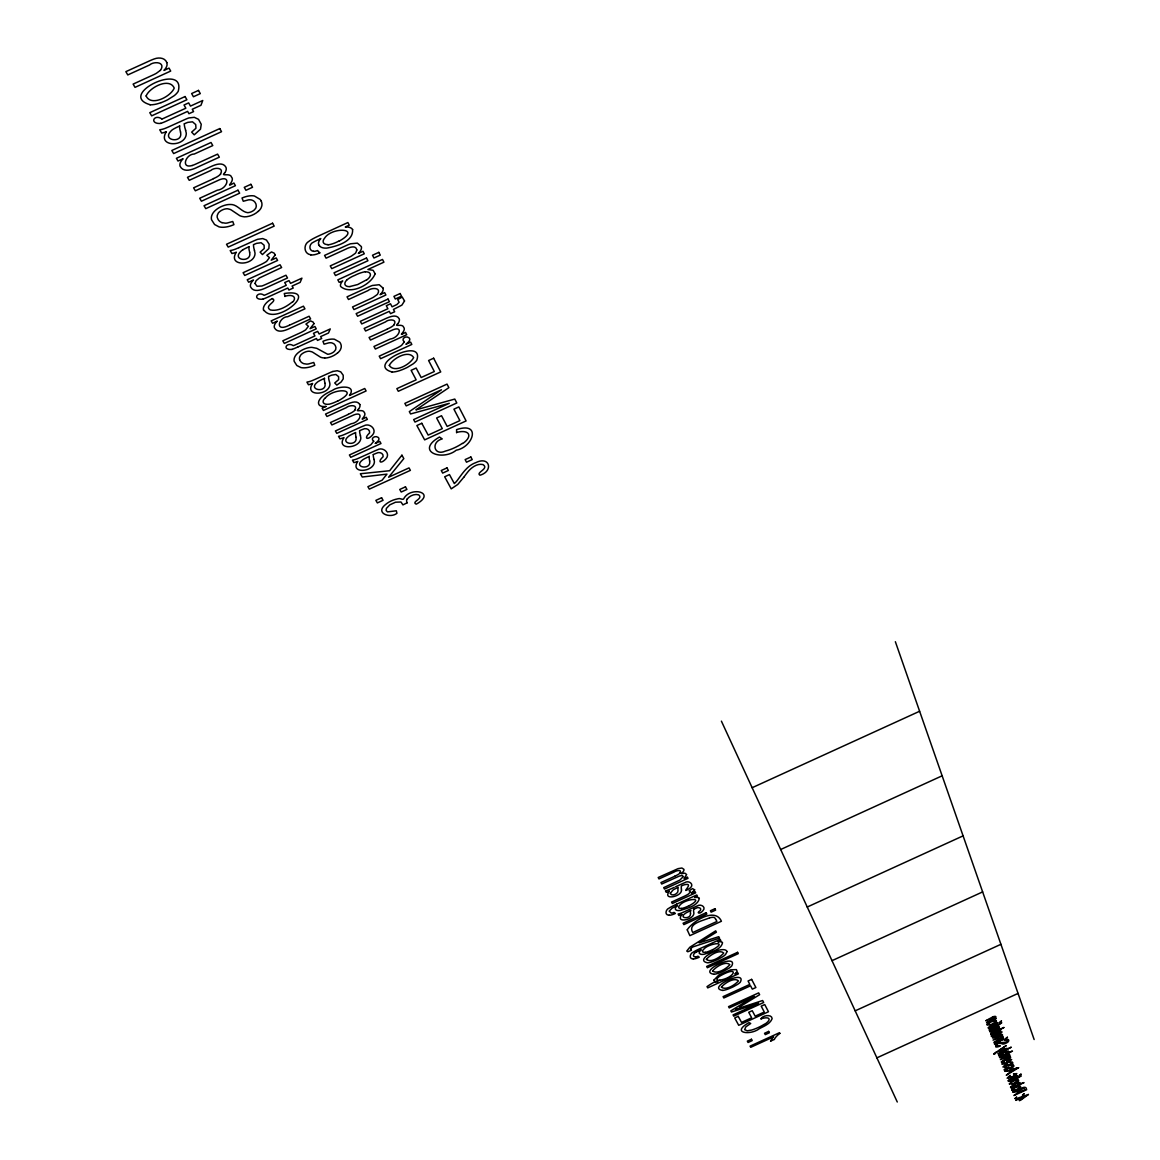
<?xml version="1.0" encoding="UTF-8"?>
<svg xmlns="http://www.w3.org/2000/svg" width="1160" height="1160" viewBox="0 0 1160 1160"><rect width="100%" height="100%" fill="white"/><g stroke="black" fill="none" stroke-linecap="round" stroke-linejoin="round"><path stroke-width="1.5" d="M988.494 1028.383L990.002 1027.499M994.033 1029.732L990.944 1031.269L994.323 1028.514A14.616 4.654 -25 0 0 994.077 1029.659M1008.432 1081.149L1009.881 1080.395M761.033 1018.958C761.627 1015.754 771.791 1013.492 772.139 1018.654C770.095 1023.99 763.962 1026.194 759.292 1028.703C750.361 1035.72 730.365 1033.009 749.027 1022.627L750.723 1023.482L745.822 1026.876L744.647 1029.645L747.243 1030.819L751.825 1030.007A19.88 6.757 -24.1 0 0 764.048 1024.439M681.428 890.851C680.427 897.028 662.288 900.392 669.32 891.301M995.28 1029.891C995.947 1031.139 987.145 1034.198 990.669 1030.138M407.102 499.148C409.625 495.827 414.555 493.58 418.673 494.841C423.791 498.843 410.669 501.874 416.28 504.179C436.697 492.681 411.466 486.171 404.231 497.915C403.491 501.236 400.142 497.466 397.677 498.858C392.979 499.742 388.44 501.888 384.873 505.078C375.173 513.387 390.514 518.708 396.938 513.285L396.328 510.777L387.498 511.893L386.135 510.487L386.352 508.442L389.833 504.832L395.531 502.208L400.983 501.99L402.926 504.904L407.146 502.802M220.444 173.985C224.619 167.272 214.15 167.185 210.844 170.447L189.239 180.322L187.485 177.321L211.062 166.547C215.426 164.531 222.981 161.675 225.939 167.243A13.239 7.148 -22.4 0 1 224.866 172.709M463.696 477.354L457.779 484.445L451.226 488.867L444.672 476.774L449.471 474.585L454.328 483.575A21.692 10.106 -23.4 0 0 457.475 480.153C462.536 473.309 467.509 465.392 476.035 462.55C489.882 455.706 493.667 471.409 479.935 475.223C475.455 472.468 489.578 468.756 482.995 464.58C477.746 463.304 472.584 466.755 469.118 470.423A81.693 37.599 -24 0 0 463.797 477.34M224.823 172.709C219.878 177.074 230.202 172.391 231.521 177.074C235.48 181.163 223.546 188.892 233.914 183.019L235.422 185.687L201.419 201.216L199.694 198.258L217.355 190.196C228.07 188.877 231.855 173.391 217.529 180.67L195.344 190.805L193.604 187.819L213.469 178.742M393.922 324.8C398.01 318.812 388.353 319.014 385.497 321.914L365.589 331.006L364.182 328.425L385.903 318.493C389.76 316.825 396.56 313.794 399.214 318.768A12.18 6.076 -23.4 0 1 397.952 323.582M354.67 410.22C358.556 404.39 349.073 404.941 346.376 407.61L326.961 416.483L325.539 414.062L346.724 404.39C350.508 402.781 357.019 399.765 359.788 404.463M397.909 323.582C393.197 327.54 402.476 323.103 403.68 327.25C406.942 331.079 395.807 337.661 405.507 332.398L406.711 334.704L375.361 349.029L373.97 346.463L390.267 339.024C399.62 337.908 404.405 324.017 390.935 330.701L370.489 340.039L369.083 337.458L387.397 329.092M358.57 409.016C354.061 412.858 363.007 408.479 364.283 412.409C367.517 416.077 356.656 422.341 366.154 417.252L367.372 419.398L336.806 433.361L335.399 430.969L351.277 423.719C360.499 422.53 364.892 409.321 351.828 415.831L331.89 424.951L330.484 422.53L348.333 414.381M681.906 914.501C674.975 923.345 692.563 920.257 693.825 913.906A20.706 7.569 -23.9 0 0 693.854 912.978L693.782 912.311A44.616 16.298 -24.2 0 1 693.695 909.252M994.047 1018.494L994.497 1017.581M292.508 301.832C286.535 306.689 278.284 311.59 270.338 309.966C263.363 305.66 278.197 301.44 272.397 298.613M276.312 322.161L277.327 321.102L272.586 323.263L271.208 320.885L303.442 306.168L304.95 308.836L287.695 316.709C280.096 316.579 274.558 330.252 285.505 326.83A28.913 14.717 -22.6 0 0 289.362 325.235M994.12 1018.422L994.178 1018.364A4.22 1.349 -25 0 1 991.626 1019.843L986.522 1022.859L996.222 1018.437L994.657 1018.582M679.659 873.277C682.993 869.13 675.976 870.464 673.887 872.146L658.967 878.946L658.184 877.496L678.078 868.637L681.891 868.014L683.907 869.318A9.12 3.408 -24 0 1 682.631 872.277L681.079 873.654L684.922 873.161L686.633 874.524L684.023 878.54L687.329 877.033L688.01 878.323L664.491 889.067L663.708 887.632L679.832 880.106L683.312 876.597L682.24 875.51L679.455 876.032L661.736 884.021L660.939 882.571L674.671 876.308M160.297 70.412L156.397 73.283A27.477 15.559 -22.1 0 1 152.627 75.183L133.125 84.1L135.024 87.362L170.694 71.064L169.026 68.106L163.951 70.427L164.502 69.832A14.282 8.062 -22.1 0 0 166.837 62.567M325.177 398.228C333.123 387.498 361.717 388.353 337.836 401.041M258.231 211.439L258.868 210.844A12.731 6.757 -22.6 0 0 261.188 207.727L261.841 205.755A23.94 12.716 -22.5 0 0 261.261 201.274M337.618 352.959L338.227 352.408A11.934 5.945 -22.9 0 0 340.46 349.58L341.113 347.812A22.446 11.194 -22.9 0 0 340.692 343.824A30.247 15.08 -22.8 0 0 339.72 342.185L334.515 339.271A12.905 6.438 -22.9 0 0 331.31 339.126A14.341 7.163 -22.9 0 0 323.915 340.924L322.944 341.33L324.046 344.187L328.817 342.852A8.207 4.104 -22.9 0 1 331.803 342.881C335.602 343.49 337.618 348.986 334.283 351.437A5.887 2.929 -22.9 0 1 332.123 352.974A6.511 3.248 -22.9 0 1 330.31 353.742A5.321 2.654 -22.9 0 1 327.642 354.25L316.752 348.319L311.808 347.348A11.527 5.756 -22.8 0 0 305.239 348.681A13.833 6.902 -22.8 0 0 303.5 349.406A13.021 6.496 -22.8 0 0 298.801 352.248A14.457 7.206 -22.8 0 0 297.467 353.38A13.644 6.815 -22.8 0 0 295.031 356.424L294.466 357.686A20.155 10.063 -22.8 0 0 294.219 361.398L296.844 365.531L300.875 367.531A15.051 7.496 -22.8 0 0 305.298 367.793A15.921 7.931 -22.8 0 0 312.591 366.139L314.766 365.255L313.751 362.457L308.531 363.95A8.613 4.292 -22.8 0 1 306.675 364.11L303.833 363.689A19.125 9.541 -22.8 0 1 299.86 360.064L299.628 359.701M1001.182 1036.489C1008.881 1029.558 978.619 1043.478 1000.949 1035.343M366.777 279.734L357.671 284.548L349.972 286.52M418.137 408.407L448.876 387.658L447.035 384.105L404.854 403.375L406.217 405.899L441.482 389.789L409.321 411.611L410.582 413.946L449.283 403.317L413.641 419.587L414.99 422.066L456.808 402.97L454.778 399.069L415.918 409.872L417.426 408.885M739.601 1006.88L759.611 994.7L758.669 992.887L728.553 1006.634L729.249 1007.924L754.435 996.426L730.829 1010.838L731.481 1012.028L758.553 1003.269L733.062 1014.913L733.743 1016.174L763.671 1002.515L762.642 1000.514L735.44 1009.388L736.803 1008.577M696.145 952.215C693.796 952.693 691.809 956.971 695.405 956.884M243.049 249.704L242.092 250.299A5.481 2.871 -22.5 0 0 241.613 250.661C230.071 260.521 252.518 263.291 249.574 252.271M338.995 241.237C362.921 227.882 331.992 226.548 324.64 238.105A9.425 4.886 -23.2 0 0 328.106 244.644M689.214 905.728C706.266 896.346 684.951 898.768 679.919 905.119A6.655 2.45 -24 0 0 681.659 908.396M712.747 949.707C729.452 940.441 708.615 943.225 703.772 949.213A6.481 2.32 -24 0 0 705.396 952.316M1010.519 1064.474L1011.491 1063.27L1009.736 1062.719A3.828 1.189 -25 0 1 1011.273 1062.212A2.45 0.754 -25 0 1 1011.926 1062.183L1012.057 1062.183M1011.607 1067.389L1012.579 1066.185L1010.824 1065.634A3.828 1.189 -25 0 1 1012.346 1065.127A2.436 0.754 -25 0 1 1012.999 1065.083L1013.13 1065.097M675.961 906.264L677.324 905.641A9.28 3.408 -23.9 0 0 675.439 909.353L675.801 909.715A9.7 3.567 -24 0 0 680.369 910.426C686.807 908.294 697.87 906.09 699.277 898.463M269.091 296.568L287.796 288.028L288.927 290.014L293.219 288.057L292.088 286.07L300.15 282.387L301.933 278.154L290.551 283.359L289 280.604L284.707 282.562L286.259 285.317L267.22 294.017A14.398 7.424 -22.6 0 1 264.118 295.307C257.839 290.594 251.995 299.686 262.175 299.265A4.277 2.204 -22.5 0 0 262.87 299.091M298.149 346.869L316.433 338.517L317.507 340.416L321.697 338.502L320.624 336.603L328.498 333.007L330.267 328.933L319.16 334.007L317.666 331.383L313.476 333.297L314.954 335.921L296.351 344.418A14.08 7.09 -22.7 0 1 293.32 345.695C287.1 341.359 281.546 349.914 291.392 349.493A4.191 2.103 -22.7 0 0 292.074 349.334M325.989 406.406L322.118 408.189L323.437 410.451L366.111 390.963L364.733 388.498L349.493 395.459C357.367 384.395 337.763 386.135 332.529 390.354A31.987 15.588 -22.9 0 0 330.194 391.471L326.772 393.312A16.544 8.091 -22.9 0 0 320.769 398.039A14.137 6.916 -22.8 0 0 319.13 404.854A11.31 5.539 -22.8 0 0 325.974 406.435M752.144 787.712L919.619 711.254M675.54 886.791L682.08 883.818A18.908 7.003 -24 0 1 684.777 882.673C688.503 879.874 694.71 884.239 690.258 887.965C677.672 896.057 696.682 881.397 683.675 884.964A15.486 5.728 -24 0 0 681.384 885.935A45.255 16.762 -24.2 0 0 681.486 889.082M780.68 849.511L942.137 775.808M676.657 904.162L696.783 894.969L697.479 896.274L694.666 897.55A9.57 3.509 -24 0 1 699.364 898.42M718.112 941.877L720.838 940.63L720.186 939.397L700.611 948.329A34.408 12.238 -24 0 0 695.696 950.707L693.868 951.765A6.931 2.479 -23.9 0 0 693.317 952.128C689.924 953.244 688.475 959.189 693.361 958.885M807.244 907.018L963.09 835.867M832.01 960.668L982.636 891.909M770.544 1041.158L774.01 1039.578M855.181 1010.838L1000.92 944.312M876.887 1057.847L1018.059 993.424M1001.979 1038.272L1003.487 1038.128L993.932 1042.492L1001.819 1037.373L993.033 1040.114L1001.138 1035.517M1009.2 1057.775L1010.693 1057.63L1001.254 1061.937L1009.055 1056.919L1000.384 1059.616L1008.388 1055.092M1011.288 1080.337L1021.206 1075.813L1017.059 1078.727L1008.461 1081.41M674.221 887.4L671.452 888.647A39.947 14.964 -23.9 0 1 668.914 889.735A9.585 3.567 -23.9 0 1 665.448 890.837L666.26 892.33A9.454 3.509 -23.9 0 0 669.32 891.286M289.376 325.25L309.125 316.245L310.619 318.899L290.769 327.961C286.027 330.223 277.689 333.964 274.398 327.743A13.064 6.612 -22.7 0 1 276.269 322.161M238.858 247.674L253.895 240.86A26.767 13.964 -22.6 0 1 257.738 239.279L262.711 238.569L266.452 240.048L269.163 244.281L268.859 248.559L262.435 254.562L260.13 252.155L264.233 248.515L264.089 245.18L261.116 242.73L256.708 243.325A21.909 11.426 -22.6 0 0 253.46 244.673A64.032 33.495 -23.1 0 0 254.548 250.545M993.975 1054.107L995.57 1053.497M161.008 102.689L162.052 102.297A35.438 19.88 -22.1 0 0 167.663 99.789L174.218 95.671A15.907 8.903 -22.2 0 0 178.219 91.335C186.354 61.147 116.145 94.888 150.176 104.734M332.833 371.49L337.255 370.721L340.736 371.838L343.2 375.245L343.229 378.87L341.142 381.988L336.835 385.105L334.732 382.974L338.647 379.625L338.589 376.637L335.892 374.491L331.774 375.115A20.634 10.15 -22.9 0 0 328.715 376.391M192.212 165.488C180.481 169.055 185.716 153.946 194.242 154.048L212.773 145.58L211.033 142.492L176.407 158.311L178.002 161.051L183.077 158.731L182.033 159.921A14.036 7.627 -22.3 0 0 180.076 166.228C183.643 173.13 192.734 169.577 197.998 166.924L219.327 157.18L217.601 154.12L196.374 163.806A31.073 16.98 -22.2 0 1 192.226 165.518M709.731 917.734C704.25 920.46 687.01 923.316 692.796 932.495L716.923 921.475L715.691 919.126M719.896 980.142C735.019 977.822 739.862 964.932 720.867 975.531A7.801 2.74 -24 0 0 718.388 977.228M722.782 990.393C705.672 987.972 747.243 968.672 740.298 982.172A9.874 3.451 -24 0 1 737.528 984.405L733.323 986.768A21.968 7.685 -24 0 1 729.828 988.334L729.19 988.595A11.832 4.133 -24 0 1 722.723 990.452M714.024 974.269C696.711 971.688 738.688 952.244 731.728 965.946A9.99 3.524 -24 0 1 728.929 968.223L724.681 970.601A22.214 7.845 -24 0 1 721.158 972.196L720.505 972.457A11.963 4.22 -24 0 1 713.965 974.327M392.152 371.983C364.544 364.834 425.184 336.154 416.73 360.296A13.905 6.829 -23.5 0 1 413.076 363.906L407.262 367.415A30.957 15.254 -23.4 0 1 402.346 369.619L401.433 369.967A16.66 8.178 -23.4 0 1 392.08 372.084M669.291 915.182C664.26 915.443 665.622 909.281 669.16 908.077A7.134 2.624 -23.9 0 1 669.726 907.7L671.611 906.612A35.38 12.934 -23.9 0 1 676.657 904.177M324.669 357.99L322.697 357.787A16.573 8.265 -23 0 1 320.392 357.106L312.867 352.321A18.705 9.323 -22.7 0 0 311.707 351.755L309.415 351.233A6.206 3.103 -22.7 0 0 305.08 352.089A7.061 3.524 -22.7 0 0 300.541 355.322L299.599 357.236A15.428 7.699 -22.8 0 0 299.642 359.687M161.907 118.944C153.961 113.549 149.292 123.787 159.95 123.482A4.625 2.567 -22.1 0 0 160.718 123.308M313.577 251.285C308.342 250.763 309.067 243.687 313.418 242.194A34.017 17.574 -23.1 0 1 318.899 239.453L320.784 238.511A13.123 6.815 -23.2 0 0 318.855 245.123M310.909 254.765C303.804 254.112 303.123 244.441 308.908 241.352A10.092 5.249 -23.1 0 1 309.676 240.758L312.286 239.134A49.967 25.752 -23.2 0 1 319.406 235.596L347.884 222.546L349.262 225.17L345.288 226.983A13.543 7.032 -23.3 0 1 352.698 229.637M1010.447 1064.59A3.001 0.928 -25 0 1 1009.374 1064.72L1006.155 1064.256L1002.921 1066.968L1006.459 1067.012L1004.313 1066.591A5.032 1.566 -25 0 1 1004.241 1066.33L1006.634 1064.938A17.617 5.466 -24.9 0 1 1007.141 1065.17A34.423 10.715 -25.1 0 0 1007.605 1065.402L1008.199 1065.605M222.067 222.618L225.156 223.169A9.178 4.872 -22.4 0 0 227.157 223.039L232.739 221.487L233.929 224.649L231.608 225.576A16.98 9.005 -22.4 0 1 223.779 227.258A16.052 8.526 -22.4 0 1 218.993 226.852L214.585 224.504L211.584 219.82A21.489 11.426 -22.5 0 1 211.729 215.644L212.323 214.252A14.543 7.743 -22.4 0 1 214.861 210.888A15.414 8.193 -22.4 0 1 216.268 209.655A13.891 7.38 -22.4 0 1 221.256 206.582A14.746 7.845 -22.4 0 1 223.112 205.827A12.296 6.539 -22.4 0 1 230.173 204.479C237.235 204.058 241.019 211.656 247.486 212.643A5.67 3.016 -22.6 0 0 250.357 212.149A6.946 3.683 -22.6 0 0 252.286 211.308A6.279 3.335 -22.6 0 0 254.576 209.655C258.129 206.785 255.722 200.825 251.633 199.999A8.758 4.654 -22.6 0 0 248.399 199.882L243.281 201.26L242.019 198.012L243.049 197.591A15.298 8.135 -22.6 0 1 250.995 195.75A13.761 7.322 -22.6 0 1 254.446 196.011L260.159 199.418A32.248 17.125 -22.5 0 1 261.29 201.26M1008.199 1054.933C986.043 1063.532 1015.856 1048.988 1008.417 1056.035A3.422 1.073 -25 0 1 1010.374 1056.122A3.422 1.073 -25 0 1 1009.04 1057.746M994.41 1017.465L985.754 1020.8L992.046 1017.291A8.047 2.581 -25 0 1 993.207 1016.784M319.812 252.88L317.536 250.531A6.018 3.117 -23.1 0 1 313.519 251.357M996.759 1029.268C1000.021 1029.993 1000.5 1024.483 997.107 1026.658A7.772 2.479 -25 0 0 996.019 1027.122L991.655 1029.094A7.061 2.262 -25 0 1 989.19 1030.08L989.437 1030.573A3.871 1.232 -25 0 0 990.669 1030.138M319.493 245.862L318.971 245.064M988.538 1028.601L997.455 1025.817L1001.761 1022.772L991.466 1027.47A4.248 1.363 -25 0 1 990.553 1027.861M699.465 953.259L699.726 953.621A9.439 3.364 -24 0 0 704.135 954.26C710.384 952.128 721.041 950.04 722.564 942.703A9.309 3.321 -24 0 0 718.127 941.862M264.146 310.358C275.964 326.642 321.349 287.724 284.287 293.509L284.969 296.525M779.911 1033.458L779.52 1032.69L750.07 1046.131L750.708 1047.306L773.633 1036.837A24.476 8.193 -24.2 0 0 770.646 1041.129M352.567 229.709C353.553 241.758 336.139 246.471 326.7 248.11A13.732 7.12 -23.2 0 1 319.478 245.862M721.404 721.143L897.274 1102M166.808 62.582C164.995 57.55 158.572 57.261 154.294 58.928A29.681 16.689 -22.2 0 0 149.916 60.711L125.86 71.644L127.774 74.936L149.582 64.975C153.569 61.262 165.141 61.654 161.081 69.411A6.481 3.654 -22.1 0 1 160.297 70.412M1019.147 1091.821L1013.927 1095.533L1026.643 1089.733C1026.6 1084.991 1020.51 1088.007 1018.958 1090.734A7.293 2.219 -24.9 0 0 1016.319 1091.125L1012.593 1092.009L1017.131 1091.676A5.017 1.522 -24.9 0 1 1018.813 1091.429M895.361 641.712L1034.14 1039.534M383.061 288.086L379.218 284.722L372.462 285.447A26.52 13.383 -23.4 0 0 368.561 287.042L347.043 296.829L348.493 299.498L368.01 290.594C371.214 287.535 381.654 287.201 377.667 293.93A5.8 2.929 -23.4 0 1 376.927 294.785L373.375 297.279A24.534 12.455 -23.3 0 1 369.982 298.961L352.538 306.95L353.974 309.589L385.888 295.017L384.641 292.61L380.088 294.683L380.611 294.176A12.76 6.452 -23.4 0 0 383.09 288.071M993.714 1053.889L1006.242 1045.581L999.05 1050.496L1007.286 1048.408L996.411 1052.134A6.061 1.899 -25 0 0 995.773 1052.54M185.542 130.326L185.948 131.732A31.349 17.241 -22 0 1 186.281 133.69C185.716 147.537 156.6 147.19 166.344 131.703A14.123 7.801 -22.1 0 1 161.66 133.066L159.746 129.775A14.326 7.931 -22.1 0 0 165.097 128.397A59.914 33.48 -22 0 0 168.91 126.788L184.759 119.61A28.188 15.486 -22.3 0 1 188.805 117.957L194.329 117.319L198.534 119.35L201.245 124.279L200.506 129.18L194.213 134.835L191.675 132.138L195.968 128.224L195.721 124.569L192.502 121.815L187.819 122.365A23.084 12.673 -22.3 0 0 184.397 123.801M254.402 250.603L254.75 251.88A29.754 15.544 -22.3 0 1 255.026 253.663C254.286 266.205 227.012 266.626 236.335 252.198A13.398 7.032 -22.4 0 1 231.899 253.518L230.188 250.545A13.601 7.148 -22.4 0 0 235.233 249.212A56.825 30.145 -22.4 0 0 238.844 247.674M360.368 435.696L360.63 436.798A27.303 13.108 -22.8 0 1 360.818 438.306C359.89 448.978 335.37 450.385 344.012 437.566A12.296 5.93 -22.8 0 1 339.967 438.828L338.517 436.32A12.47 6.018 -22.8 0 0 343.113 435.029A52.084 25.346 -22.8 0 0 346.434 433.608L360.238 427.358A24.563 11.774 -23 0 1 363.747 425.894C369.504 422.356 377.522 429.548 372.476 435.043C367.502 440.727 363.428 438.509 369.605 432.926C370.257 429.2 365.443 427.561 362.688 429.388A20.111 9.643 -23 0 0 359.716 430.65M373.97 459.49L374.23 460.549A26.984 12.803 -22.8 0 1 374.404 462.042C373.462 472.468 349.276 473.99 357.831 461.375A12.151 5.785 -22.9 0 1 353.844 462.623L352.437 460.172A12.325 5.887 -22.9 0 0 356.976 458.896A51.475 24.752 -22.9 0 0 360.252 457.489L373.897 451.312A24.273 11.513 -23.1 0 1 377.363 449.863C383.003 446.353 390.935 453.386 385.932 458.795C381.016 464.363 376.971 462.231 383.104 456.736C383.772 453.052 378.986 451.501 376.304 453.284A19.88 9.425 -23 0 0 373.361 454.532M180.452 132.066C183.816 144.246 159.862 140.665 171.926 130.123A5.771 3.175 -22.2 0 1 172.434 129.746L173.434 129.094A41.847 22.881 -22.3 0 1 179.756 125.947M324.916 383.293C327.323 393.414 306.892 390.166 317.55 382.002A5.162 2.538 -22.8 0 1 318 381.669L318.899 381.118A37.424 18.328 -22.9 0 1 324.568 378.32M355.946 437.276C358.135 447.006 338.474 443.903 348.826 436.102A5.032 2.421 -22.9 0 1 349.262 435.783L350.146 435.232A36.467 17.415 -23 0 1 355.671 432.521A46.197 22.185 -23.3 0 0 356.076 437.218M369.605 461.042C371.736 470.51 352.336 467.654 362.587 459.925A4.974 2.363 -23 0 1 363.036 459.607L363.906 459.07A36.062 17.023 -23 0 1 369.373 456.387M681.384 889.126L681.471 889.792A21.011 7.787 -23.9 0 1 681.471 890.749M690.461 913.558C691.157 919.691 677.658 918.488 685.487 913.283A3.813 1.392 -24 0 1 685.836 913.065L686.517 912.673A27.709 10.078 -24 0 1 690.736 910.629M456.605 432.709L456.576 429.635C481.56 421.225 473.352 447.165 456.242 450.196C442.351 461.564 414.512 451.458 439.495 437.03L442.221 438.915C430.723 441.742 433.825 456.416 445.382 451.095A27.709 13.108 -23.6 0 0 462.39 443.352M679.832 873.291A8.845 3.306 -24 0 1 674.656 876.22M689.112 905.641A12.919 4.756 -24 0 1 681.587 908.541M669.16 915.298A7.395 2.712 -23.9 0 0 675.366 913.457L674.076 912.384A4.248 1.566 -23.9 0 1 671.336 913.137L669.175 911.18L672.089 908.193A24.07 8.816 -23.9 0 1 675.976 906.293M690.562 913.529A35.061 12.803 -24.1 0 1 690.635 910.643M681.906 914.486A9.309 3.408 -23.9 0 1 678.89 915.53L678.107 914.065A9.454 3.466 -23.9 0 0 681.514 912.978A39.367 14.529 -23.9 0 0 684.023 911.89L694.492 907.149A18.647 6.801 -24 0 1 697.145 906.018C700.553 903.437 706.715 907.047 702.786 910.861C700.103 914.37 695.492 913.457 700.379 910.469C702.075 907.802 697.754 906.786 696.043 908.251A15.268 5.568 -24 0 0 693.811 909.222M709.702 917.778A9.352 3.393 -24 0 1 714.139 917.444A19.836 7.178 -24 0 1 715.532 919.198M712.646 949.619A12.557 4.495 -24 0 1 705.338 952.447M693.23 959.001A7.192 2.567 -23.9 0 0 699.262 957.188L698.03 956.188A4.133 1.479 -23.9 0 1 695.362 956.928M699.378 953.288A9.019 3.219 -24 0 1 701.22 949.736L699.929 950.344A23.417 8.338 -23.9 0 0 696.116 952.186M719.809 980.243A6.191 2.175 -24 0 1 718.315 977.228M761.062 1018.828A10.063 3.408 -24.1 0 1 768.964 1018.77A10.063 3.408 -24.1 0 1 764.252 1024.512M774.343 1039.476A19.836 6.641 -24.2 0 1 779.766 1033.444M160.979 102.616A19.067 10.657 -22.1 0 1 150.104 104.85M161.922 119.001A15.559 8.656 -22.1 0 0 165.242 117.566L185.846 108.213L184.019 105.009L188.66 102.892L190.472 106.097L202.754 100.485L200.956 105.284L192.27 109.257L193.575 111.592L188.95 113.709L187.63 111.374L167.431 120.611A34.945 19.473 -22.1 0 1 160.732 123.38M180.597 131.994A53.012 29.188 -22.7 0 1 179.582 125.962M185.701 130.254A67.454 37.149 -22.9 0 1 184.237 123.844M220.733 174.058A12.818 6.931 -22.4 0 1 213.425 178.567M258.129 211.41A12.267 6.511 -22.6 0 1 244.339 216.847L242.266 216.485A17.675 9.396 -22.7 0 1 239.757 215.658L231.463 210.105A19.938 10.585 -22.3 0 0 230.202 209.438L227.708 208.786A6.612 3.524 -22.4 0 0 223.054 209.641A7.54 4.002 -22.4 0 0 218.254 213.15L217.297 215.281A16.457 8.744 -22.5 0 0 217.413 218.022M221.981 222.691A20.401 10.846 -22.5 0 1 217.66 218.457M249.719 252.213A50.33 26.317 -22.9 0 1 248.893 246.732M243.02 249.675A39.73 20.648 -22.6 0 1 249.067 246.718M269.048 296.51A32.335 16.689 -22.5 0 1 262.885 299.164M284.939 296.337A9.294 4.742 -22.7 0 1 293.306 296.351A9.294 4.742 -22.7 0 1 292.914 301.875M263.668 310.561A15.414 7.873 -22.6 0 1 272.325 298.54M298.106 346.811A31.595 15.935 -22.7 0 1 292.088 349.392M337.531 352.93A11.513 5.742 -22.9 0 1 324.611 358.077M325.046 383.25A47.4 23.345 -23.2 0 1 324.423 378.32M332.833 371.461A25.201 12.398 -22.9 0 0 329.237 372.983L315.056 379.378A53.461 26.694 -22.7 0 1 311.649 380.828A12.803 6.337 -22.7 0 1 306.921 382.118L308.444 384.743A12.615 6.235 -22.7 0 0 312.591 383.467C303.746 396.778 329.077 395.647 329.918 384.438A28.014 13.789 -22.6 0 0 329.715 382.843L329.454 381.698A60.306 29.71 -23.3 0 1 328.57 376.435M337.734 400.925A20.242 9.918 -22.8 0 1 329.353 404.173A8.86 4.336 -22.8 0 1 324.916 398.185M354.931 410.277A11.513 5.597 -22.9 0 1 348.305 414.236M359.817 404.449A11.89 5.771 -22.9 0 1 358.614 409.016M360.499 435.652A58.769 28.231 -23.4 0 1 359.571 430.679M369.736 460.984A45.66 21.677 -23.3 0 1 369.228 456.387M374.1 459.433A58.102 27.579 -23.4 0 1 373.23 454.575M407.262 502.744A13.108 6.09 -23.2 0 1 406.957 499.177M338.821 241.062A18.284 9.512 -23.2 0 1 328.048 244.905M319.769 252.837A10.469 5.423 -23.1 0 1 310.75 254.954M349.885 286.65A9.005 4.596 -23.3 0 1 346.623 280.154M346.651 280.125A16.182 8.236 -23.3 0 1 354.902 275.34A19.343 9.831 -23.3 0 1 365.371 271.687M365.356 271.846A8.976 4.582 -23.3 0 1 370.359 274.267A8.976 4.582 -23.3 0 1 366.894 279.792M394.168 324.844A11.803 5.902 -23.4 0 1 387.367 328.947M456.634 432.462A14.007 6.612 -23.6 0 1 468.437 433.956A14.007 6.612 -23.6 0 1 462.709 443.526M993.264 1016.696A3.755 1.204 -25 0 1 995.831 1016.667A3.755 1.204 -25 0 1 994.468 1018.553M990.321 1028.006A3.045 0.972 -25 0 1 990.045 1027.876M996.861 1029.297A3.262 1.044 -25 0 0 997.528 1027.223A3.48 1.102 -25 0 0 995.642 1027.963M995.57 1027.948A18.604 5.916 -25.1 0 0 995.439 1029.138L995.41 1029.239A8.627 2.74 -25 0 1 995.338 1029.775M1001.254 1036.388A3.466 1.102 -25 0 1 1003.154 1036.591A3.466 1.102 -25 0 1 1001.819 1038.244M1008.011 1039.505A4.277 1.349 -25 0 0 1004.212 1040.332L1005.415 1040.549A2.508 0.797 -25 0 1 1006.619 1040.389L1007.141 1040.723A7.917 2.494 -25 0 1 1007.257 1041.1L1007.097 1041.608A2.349 0.739 -25 0 1 1006.634 1042.101C1003.588 1043.203 994.062 1041.056 995.802 1046.914A4.843 1.522 -25 0 0 1000.21 1046.03L1000.152 1045.421A4.089 1.29 -25 0 1 998.644 1045.943C994.758 1046.813 997.614 1042.651 1000.094 1043.029A4.712 1.479 -25 0 1 1000.688 1043.173A35.061 11.034 -24.8 0 1 1001.297 1043.478L1002.341 1043.971A3.77 1.189 -25 0 0 1007.59 1042.303A3.915 1.232 -25 0 0 1008.489 1041.303A7.178 2.262 -25 0 0 1007.909 1039.578M995.323 1052.932A2.567 0.812 -25 0 1 995.556 1052.584M1009.287 1059.819A3.016 0.943 -25 0 1 1010.345 1060.472A3.016 0.943 -25 0 1 1007.953 1062.212L1007.315 1060.544A3.784 1.175 -25 0 1 1009.2 1059.892M1011.897 1062.299A5.089 1.581 -25 0 1 1012.448 1063.778A2.726 0.855 -25 0 1 1008.127 1065.648M1011.52 1067.49A2.987 0.928 -25 0 1 1010.462 1067.62L1007.054 1067.229L1004.023 1069.868L1007.547 1069.911L1005.459 1069.563A5.032 1.566 -25 0 1 1005.329 1069.23L1007.808 1067.867A17.588 5.452 -24.9 0 1 1008.229 1068.07A34.351 10.672 -25.1 0 0 1008.692 1068.302L1009.287 1068.505A2.726 0.841 -25 0 0 1013.506 1066.692A5.089 1.581 -25 0 0 1012.97 1065.199M1010.186 1080.859A2.929 0.899 -25 0 1 1009.939 1080.757M1011.288 1080.337A4.104 1.262 -24.9 0 1 1010.447 1080.714M670.321 893.432C671.495 896.912 678.643 893.838 678.02 890.387A35.569 13.18 -24.1 0 1 678.165 887.385A28.101 10.367 -24 0 0 673.989 889.43L673.308 889.851A3.871 1.435 -23.9 0 0 672.96 890.068L670.335 893.302M995.889 1021.206C988.277 1029.051 985.536 1020.902 995.889 1021.206M1015.609 1074.407L1012.782 1076.582L1008.562 1077.756L1010.099 1075.392L1007.141 1078.191L1012.854 1077.161L1016.827 1073.623L1013.492 1073.899L1015.609 1074.465M404.521 300.962L401.897 305.109L393.458 309.445L394.675 311.764L390.5 313.664L389.282 311.344L361.746 323.93L360.339 321.32L387.904 308.734L386.309 305.704L390.5 303.789L392.095 306.82L396.879 304.543L399.098 302.296L397.721 299.584L402.23 297.047L404.521 300.962M690.562 949.213L691.433 950.272L687.75 951.765L686.764 951.04L689.779 947.285L715.691 930.842L716.401 932.205L699.161 942.862L718.765 936.685L719.519 938.135L693.027 946.864A14.457 5.176 -23.9 0 0 691.563 947.836L690.562 949.155M727.044 951.562L725.624 954.39A10.063 3.582 -24 0 1 722.811 956.681L718.518 959.088A22.373 7.975 -24 0 1 714.966 960.683L714.313 960.958A12.05 4.277 -24 0 1 707.73 962.829C692.621 960.059 724.029 944.211 727.044 951.562M255.012 283.461L257.027 286.288L261.899 286.012A29.464 15.283 -22.6 0 0 265.829 284.388L285.969 275.224L287.52 277.98L267.293 287.216C262.435 289.579 253.88 293.291 250.545 286.882A13.311 6.873 -22.6 0 1 252.43 281.126L253.489 280.038L248.661 282.228L247.225 279.763L280.067 264.77L281.633 267.539L259.347 277.994L256.128 280.662L255.012 283.461M1003.081 1063.256L1006.648 1062.864L1006.474 1060.298L1011.651 1059.544L1006.619 1063.488L1001.993 1064.285L1002.052 1063.038L1004.342 1061.284L1003.081 1063.212M373.709 441.235L370.997 444.613A22.286 10.687 -23 0 1 365.24 447.731L349.406 454.981L350.769 457.315L380.988 443.512L379.784 441.395C368.358 446.527 382.22 440.814 378.189 437.392C374.883 434.957 369.924 438.755 373.709 441.235M275.181 254.924L271.208 260.202L276.196 257.926L277.617 260.435L244.716 275.471L243.107 272.687L260.348 264.813A24.287 12.673 -22.6 0 0 266.611 261.377L269.454 257.65L266.844 255.287L271.498 251.938L274.238 253.199L275.181 254.924M687.242 929.885L689.866 935.656L721.418 921.258C715.212 907.135 693.115 920.88 687.257 929.755M1020.351 1090.269L1020.843 1091.763L1025.048 1089.849L1023.758 1088.181L1020.351 1090.226M1017.827 1080.453C1010.215 1087.891 1008.083 1080.308 1017.827 1080.453M375.144 273.745C370.881 284.954 350.349 295.293 340.59 286.433A11.121 5.67 -23.3 0 1 342.751 280.966L339.199 282.373L337.836 279.85L382.495 259.449L383.916 262.175L367.908 269.497L373.128 270.324L375.144 273.745M1020.162 1086.761C1013.042 1094.011 1010.099 1086.818 1020.162 1086.761M998.673 1055.6L1000.428 1056.02L999.413 1057.05L1012.477 1051.091L1007.634 1052.686L1008.373 1051.004L1005.604 1051.264L998.688 1055.513M404.361 341.852L401.534 345.433A23.011 11.412 -23.4 0 1 395.575 348.667L379.233 356.149L380.596 358.687L411.814 344.433L410.611 342.127C398.909 347.406 412.815 341.649 409.161 337.937C405.87 334.993 400.461 339.14 404.361 341.852M313.969 323.669L310.068 328.7L314.911 326.482L316.245 328.845L284.345 343.418L282.822 340.808L299.541 333.166A23.534 11.919 -22.7 0 0 305.631 329.861L308.415 326.293L305.935 324.089L310.459 320.87L313.084 322.031L313.969 323.669M1010.534 1087.051L1012.245 1087.457L1011.259 1088.442L1024.034 1082.599L1019.292 1084.194L1020.118 1082.642L1017.218 1082.874L1010.534 1087.051M987.073 1024.802C1001.385 1026.455 997.571 1013.332 987.087 1024.744M713.791 980.243C717.315 986.029 723.797 974.951 707.02 986.609L707.73 987.885L738.369 973.892L737.745 972.718L734.875 974.038L737.18 971.398L736.383 969.615L730.698 969.818L718.982 974.908L713.791 980.243M356.845 249.936L355.859 252.619A5.902 3.045 -23.3 0 1 355.105 253.504L351.494 256.041A24.998 12.934 -23.3 0 1 348.043 257.767L330.267 265.901L331.76 268.656L364.283 253.793L362.964 251.299L358.339 253.417L358.875 252.894A12.992 6.699 -23.3 0 0 361.354 246.601L357.367 243.121L350.465 243.803A27.013 13.891 -23.3 0 0 346.477 245.442L324.568 255.403L326.076 258.173L345.955 249.095C348.957 247.53 355.931 244.658 356.845 249.936M694.637 889.836L691.447 893.171L694.985 891.562L695.666 892.837L672.336 903.481L671.567 902.074L683.791 896.491A17.154 6.351 -24 0 0 688.286 894.157L690.562 891.895L689.098 890.793L692.505 888.618L694.637 889.836M991.394 1036.257C994.569 1039.447 1010.896 1025.803 995.527 1035.256A8.598 2.726 -25 0 1 994.439 1035.735L992.771 1035.561L1000.688 1030.544L991.075 1034.938L992.67 1034.764L991.409 1036.156M1009.374 1083.933C1024.483 1084.092 1018.596 1073.754 1009.388 1083.817M1011.752 1090.226C1025.281 1091.545 1021.786 1079.583 1011.752 1090.168M1000.021 1055.121C1009.214 1055.339 1008.577 1047.712 1000.036 1055.063M1011.854 1086.586C1020.756 1086.732 1020.365 1079.394 1011.868 1086.529M389.296 365.4C394.298 373.491 410.248 364.544 413.656 357.555C408.697 349.435 392.703 358.425 389.296 365.4M146.117 95.975C150.974 106.85 170.796 96.657 174.232 88.073C169.418 77.125 149.553 87.377 146.117 95.975M706.367 959.421C710.848 963.148 720.244 957.232 723.738 953.07C719.62 949.01 709.847 955.13 706.396 959.277M712.632 970.963C717.083 974.632 726.377 968.76 729.872 964.656C725.798 960.668 715.865 966.715 712.632 970.963M721.418 987.16C725.841 990.741 734.99 984.941 738.471 980.91C734.425 976.981 724.855 983.013 721.447 987.015M401.925 455.199L389.629 470.728L360.354 473.759L362.254 477.021L386.962 474.135L382.133 480.182L367.894 486.678L369.315 489.128L410.393 470.365L409.016 467.9L388.614 477.224L403.825 458.591L401.925 455.199M1028.398 1094.489L1020.858 1100.043L1019.422 1100.695L1018.784 1098.984L1015.754 1100.361L1018.393 1097.955L1028.398 1094.489M1025.933 1095.721L1020.669 1099.564L1020.206 1098.332L1025.933 1095.721M1018.582 1067.736L1006.271 1075.218L1009.794 1072.406L1009.142 1070.68L1004.807 1071.361L1018.582 1067.736M1014.739 1069.418L1011.129 1071.608L1010.606 1070.202L1016.696 1068.229A21.286 6.612 -25 0 0 1017.131 1068.07A18.067 5.568 -25 0 0 1014.739 1069.433M185.078 96.541L149.785 112.665L151.641 115.855L186.89 99.746L185.078 96.541M198.505 90.407L191.632 93.54L193.43 96.758L200.303 93.612L198.505 90.407M219.791 128.571L171.825 150.481L173.637 153.569L221.531 131.689L219.791 128.571M237.974 190.211L204.044 205.712L205.755 208.655L239.642 193.183L237.974 190.211M250.879 184.324L244.267 187.34L245.935 190.298L252.532 187.282L250.879 184.324M272.571 223.227L226.519 244.267L228.186 247.109L274.18 226.099L272.571 223.227M366.488 257.998L334.022 272.817L335.501 275.558L367.923 260.754L366.488 257.998M378.827 252.358L372.505 255.243L373.94 257.998L380.262 255.113L378.827 252.358M388.02 299.062L356.149 313.62L357.584 316.245L389.412 301.716L388.02 299.062M400.142 293.524L393.936 296.365L395.313 299.019L401.52 296.177L400.142 293.524M433.637 358.208L428.591 360.513L434.318 371.519L421.167 377.536L416.15 368.039L411.118 370.344L416.15 379.827L396.851 388.643L398.286 391.283L440.727 371.911L433.637 358.208M421.79 423.284L416.861 425.532L424.647 439.872L466.102 420.935L458.852 406.913L453.923 409.175L459.882 420.616L447.165 426.43L441.525 415.729L436.624 417.977L442.293 428.649L428.171 435.101L421.79 423.284M381.582 497.756L375.869 500.366L377.363 502.918L383.061 500.308L381.582 497.756M405.463 486.852L399.75 489.462L401.2 492.028L406.913 489.418L405.463 486.852M446.977 467.9L441.264 470.51L442.671 473.091L448.369 470.482L446.977 467.9M470.844 456.997L465.146 459.592L466.509 462.202L472.221 459.592L470.844 456.997M706.135 912.717L683.095 923.23L683.849 924.607L706.861 914.094L706.135 912.717M714.893 908.715L710.413 910.76L711.138 912.152L715.618 910.107L714.893 908.715M737.572 952.331L706.643 966.454L707.353 967.744L738.267 953.651L737.572 952.331M751.636 979.373L748.055 981.012L749.838 984.419L723.086 996.629L723.825 997.977L750.549 985.783L752.318 989.146L755.885 987.522L751.636 979.373M738.238 1016.348L734.715 1017.958L738.717 1025.31L768.471 1011.737L764.73 1004.545L761.207 1006.155L764.281 1012.028L755.16 1016.189L752.245 1010.693L748.736 1012.303L751.665 1017.784L741.53 1022.409L738.238 1016.348M751.462 1039.258L747.344 1041.129L748.069 1042.477L752.188 1040.592L751.462 1039.258M768.659 1031.399L764.541 1033.284L765.266 1034.633L769.37 1032.748L768.659 1031.399M997.788 1022.699L988.334 1027.644L997.788 1022.699M1001.457 1021.017L999.775 1022.424L1001.457 1021.017M1003.849 1027.514L990.77 1034.111L1003.849 1027.514M1003.791 1038.939L994.439 1043.826L1003.791 1038.939M1007.416 1037.272L1005.749 1038.649L1007.416 1037.272M1011.085 1047.277L998.18 1053.773L1011.085 1047.277M1017.407 1075.798L1008.286 1080.554L1017.407 1075.798M1020.945 1074.174L1019.321 1075.508L1020.945 1074.174M1016.638 1097.201L1015.072 1098.563L1016.638 1097.201M1024.062 1093.807L1022.496 1095.185L1024.062 1093.807"/></g></svg>
